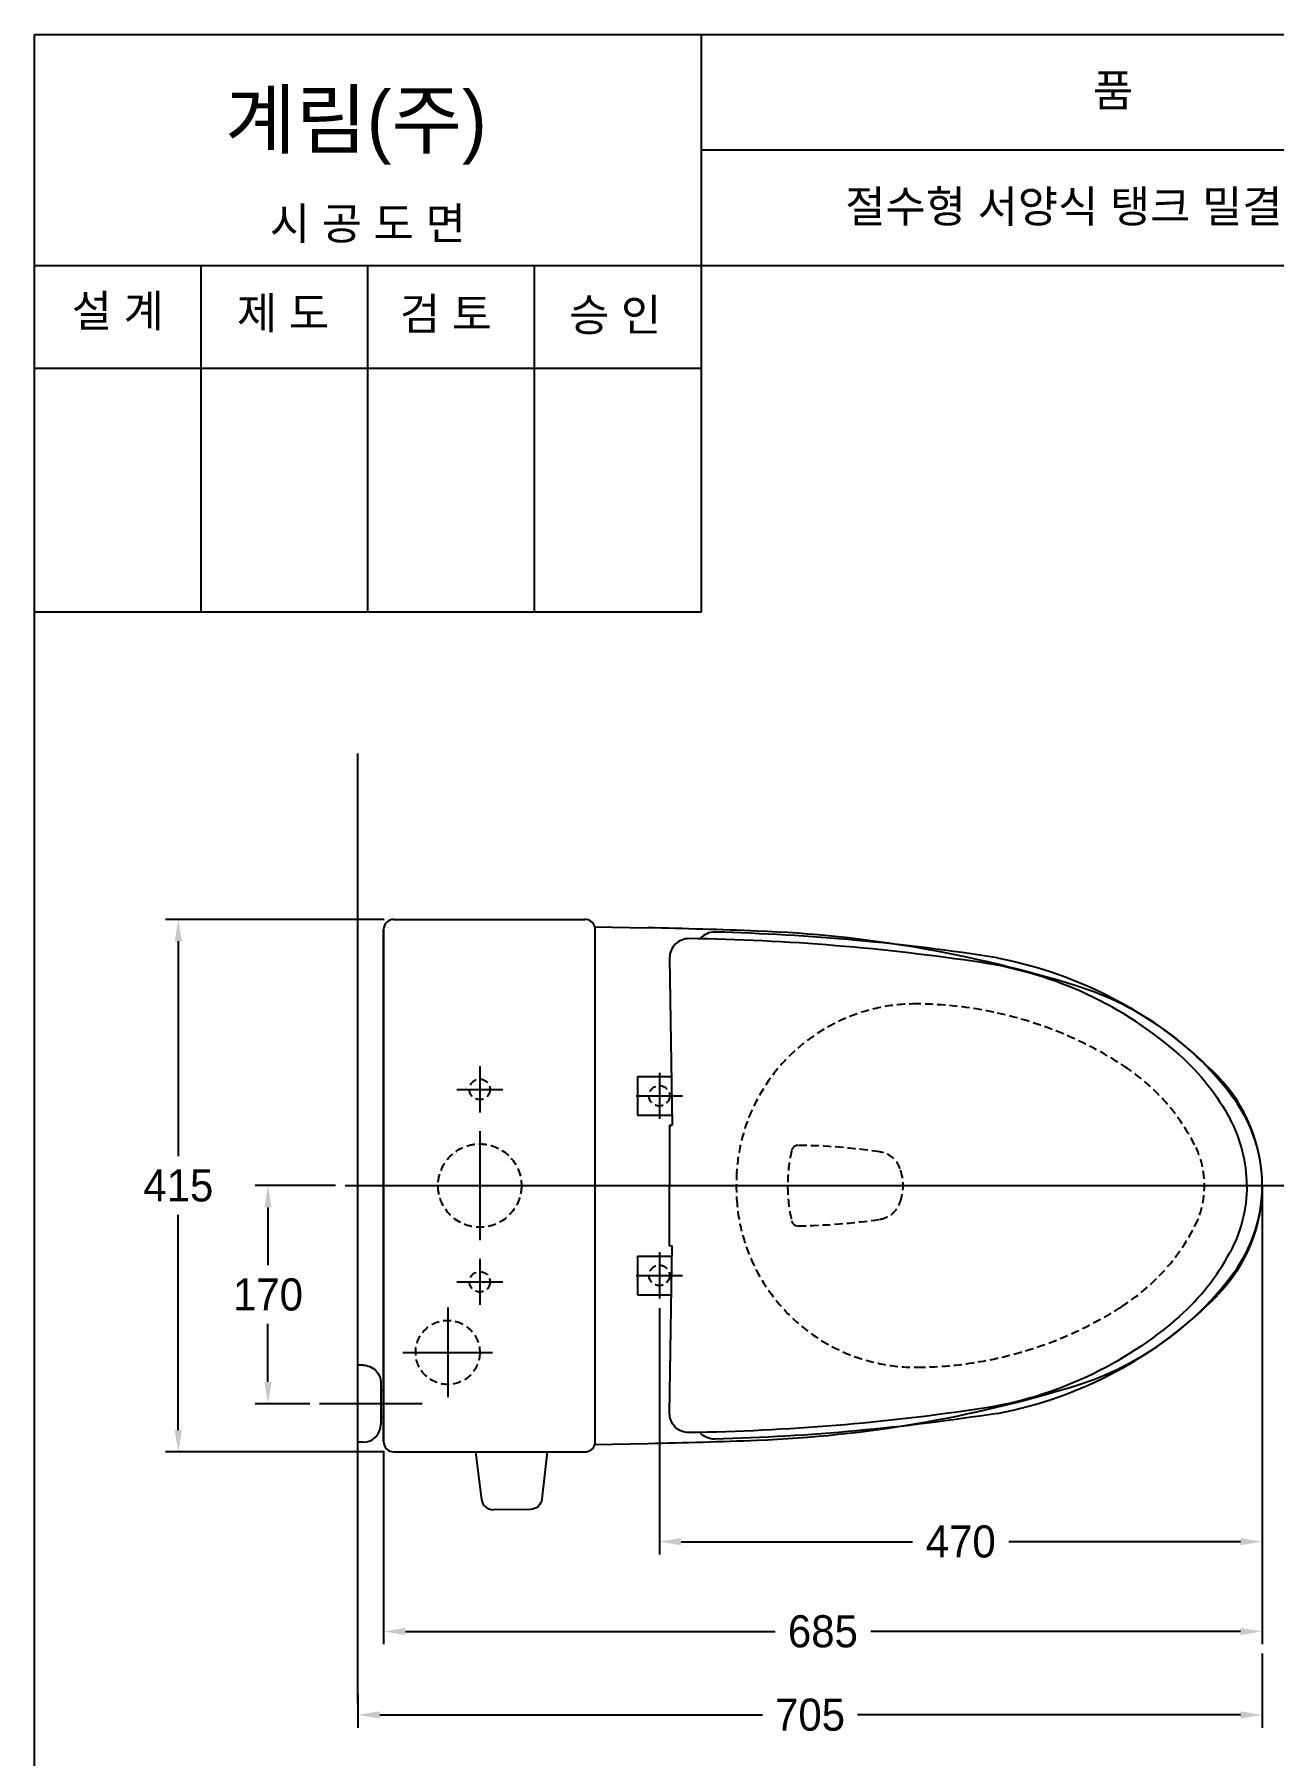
# Model space of a CAD drawing. Header units: millimetres. Extents: x 0 to 1800, y -67 to 2530.
# Drawn here: x 0 to 966, y 1189 to 2530 of the extents above; entities that cross this region are included whole.
import ezdxf
from ezdxf.enums import TextEntityAlignment as Align
from ezdxf.lldxf.tags import DXFTag

# ---------------------------------------------------------------- set-up
doc = ezdxf.new("R2010")
doc.units = ezdxf.units.MM
doc.linetypes.add('DASHED2', pattern=[9.525, 6.35, -3.175])
for name, color, linetype in [('TEXT', 7, 'Continuous'), ('내부선 및 부속', 4, 'Continuous'), ('도각라인', 255, 'Continuous'), ('외형선', 3, 'Continuous'), ('점선', 6, 'DASHED2'), ('중심선', 1, 'DASHED'), ('치수선', 7, 'Continuous')]:
    doc.layers.add(name, color=color, linetype=linetype)
doc.styles.add('____', font='')
doc.styles.add('타이틀', font='H2GTRM.TTF', dxfattribs={"height": 25})
doc.styles.get('____').set_extended_font_data('굴림')
tags = doc.linetypes.add('DASHDOT', pattern=[70, 31, -13, 13, -13]).pattern_tags.tags
tags[10:11] = [DXFTag(74, 4), DXFTag(75, 0), DXFTag(340, '0'), DXFTag(46, 0.0), DXFTag(50, 0.0), DXFTag(44, 0.0), DXFTag(45, 0.0)]
tags[8:9] = [DXFTag(74, 4), DXFTag(75, 0), DXFTag(340, '0'), DXFTag(46, 0.0), DXFTag(50, 0.0), DXFTag(44, 0.0), DXFTag(45, 0.0)]
tags[6:7] = [DXFTag(74, 4), DXFTag(75, 0), DXFTag(340, '0'), DXFTag(46, 0.0), DXFTag(50, 0.0), DXFTag(44, 0.0), DXFTag(45, 0.0)]
tags[4:5] = [DXFTag(74, 4), DXFTag(75, 0), DXFTag(340, '0'), DXFTag(46, 0.0), DXFTag(50, 0.0), DXFTag(44, 0.0), DXFTag(45, 0.0)]
tags = doc.linetypes.add('DASHED', pattern=[25.72, 12.86, -12.86]).pattern_tags.tags
tags[6:7] = [DXFTag(74, 4), DXFTag(75, 0), DXFTag(340, '0'), DXFTag(46, 0.0), DXFTag(50, 0.0), DXFTag(44, 0.0), DXFTag(45, 0.0)]
tags[4:5] = [DXFTag(74, 4), DXFTag(75, 0), DXFTag(340, '0'), DXFTag(46, 0.0), DXFTag(50, 0.0), DXFTag(44, 0.0), DXFTag(45, 0.0)]
doc.dimstyles.new('MSADIM', dxfattribs={"dimtxt": 33, "dimasz": 17, "dimexe": 10, "dimexo": 7.5, "dimgap": 10, "dimtad": 0, "dimtih": 1, "dimtoh": 1, "dimdec": 0, "dimzin": 1, "dimdsep": 46, "dimtxsty": '____', "dimcen": 11.25, "dimadec": 0, "dimazin": 0, "dimtfac": 1, "dimtdec": 0, "dimtix": 1, "dimtmove": 0, "dimatfit": 3, "dimfxl": 1, "dimtolj": 1, "dimtzin": 1, "dimarcsym": 0})

# ---------------------------------------------------------------- blocks, each defined once
blk = doc.blocks.new('*D10')
at = {"layer": '치수선', "color": 0, "linetype": 'Continuous', "lineweight": -2, "transparency": 16777216}
for p, q in [((272.7, 1840.3), (102.2, 1840.3)), ((112.2, 1823.3), (112.2, 1655.7)), ((112.2, 1442.3), (112.2, 1610)), ((272.7, 1425.3), (102.2, 1425.3))]:
    blk.add_line(p, q, dxfattribs=at)
at = {"layer": '치수선', "color": 0, "linetype": 'Continuous', "transparency": 16777216}
for points in [[(109.3, 1823.3), (115, 1823.3), (112.2, 1840.3)], [(109.3, 1442.3), (115, 1442.3), (112.2, 1425.3)]]:
    blk.add_solid(points, dxfattribs=at)
at = {"layer": '치수선', "color": 0, "linetype": 'Continuous', "transparency": 16777216, "insert": (112.2, 1632.8), "char_height": 25, "attachment_point": 5, "style": '____'}
blk.add_mtext('\\A1;415', dxfattribs=at)
blk = doc.blocks.new('*D11')
at = {"layer": '치수선', "color": 0, "linetype": 'Continuous', "lineweight": -2, "transparency": 16777216}
for p, q in [((957.2, 1625.3), (957.2, 1345.3)), ((487.2, 1537.3), (487.2, 1345.3)), ((504.2, 1355.3), (684.5, 1355.3)), ((940.2, 1355.3), (759.8, 1355.3))]:
    blk.add_line(p, q, dxfattribs=at)
at = {"layer": '치수선', "color": 0, "linetype": 'Continuous', "transparency": 16777216}
for points in [[(504.2, 1358.1), (504.2, 1352.5), (487.2, 1355.3)], [(940.2, 1358.1), (940.2, 1352.5), (957.2, 1355.3)]]:
    blk.add_solid(points, dxfattribs=at)
at = {"layer": '치수선', "color": 0, "linetype": 'Continuous', "transparency": 16777216, "insert": (722.2, 1355.3), "char_height": 25, "attachment_point": 5, "style": '____'}
blk.add_mtext('\\A1;470', dxfattribs=at)
blk = doc.blocks.new('*D12')
at = {"layer": '치수선', "color": 0, "linetype": 'Continuous', "lineweight": -2, "transparency": 16777216}
for p, q in [((957.2, 1625.3), (957.2, 1275.3)), ((272.2, 1425.8), (272.2, 1275.3)), ((289.2, 1285.3), (577.4, 1285.3)), ((940.2, 1285.3), (652, 1285.3))]:
    blk.add_line(p, q, dxfattribs=at)
at = {"layer": '치수선', "color": 0, "linetype": 'Continuous', "transparency": 16777216}
for points in [[(289.2, 1288.1), (289.2, 1282.5), (272.2, 1285.3)], [(940.2, 1288.1), (940.2, 1282.5), (957.2, 1285.3)]]:
    blk.add_solid(points, dxfattribs=at)
at = {"layer": '치수선', "color": 0, "linetype": 'Continuous', "transparency": 16777216, "insert": (614.7, 1285.3), "char_height": 25, "attachment_point": 5, "style": '____'}
blk.add_mtext('\\A1;685', dxfattribs=at)
blk = doc.blocks.new('*D4')
at = {"layer": '치수선', "color": 0, "linetype": 'Continuous', "lineweight": -2, "transparency": 16777216}
for p, q in [((234.7, 1632.8), (172.1, 1632.8)), ((182.1, 1615.8), (182.1, 1570.7)), ((182.1, 1479.8), (182.1, 1525)), ((214.7, 1462.8), (172.1, 1462.8))]:
    blk.add_line(p, q, dxfattribs=at)
at = {"layer": '치수선', "color": 0, "linetype": 'Continuous', "transparency": 16777216}
for points in [[(179.3, 1615.8), (184.9, 1615.8), (182.1, 1632.8)], [(179.3, 1479.8), (184.9, 1479.8), (182.1, 1462.8)]]:
    blk.add_solid(points, dxfattribs=at)
at = {"layer": '치수선', "color": 0, "linetype": 'Continuous', "transparency": 16777216, "insert": (182.1, 1547.8), "char_height": 25, "attachment_point": 5, "style": '____'}
blk.add_mtext('\\A1;170', dxfattribs=at)
blk = doc.blocks.new('*D6')
at = {"layer": '치수선', "color": 0, "linetype": 'Continuous', "lineweight": -2, "transparency": 16777216}
for p, q in [((957.2, 1268.2), (957.2, 1210.3)), ((252.2, 1236.4), (252.2, 1210.3)), ((269.2, 1220.3), (567.5, 1220.3)), ((940.2, 1220.3), (641.8, 1220.3))]:
    blk.add_line(p, q, dxfattribs=at)
at = {"layer": '치수선', "color": 0, "linetype": 'Continuous', "transparency": 16777216}
for points in [[(269.2, 1223.1), (269.2, 1217.5), (252.2, 1220.3)], [(940.2, 1223.1), (940.2, 1217.5), (957.2, 1220.3)]]:
    blk.add_solid(points, dxfattribs=at)
at = {"layer": '치수선', "color": 0, "linetype": 'Continuous', "transparency": 16777216, "insert": (604.7, 1220.3), "char_height": 25, "attachment_point": 5, "style": '____'}
blk.add_mtext('\\A1;705', dxfattribs=at)

msp = doc.modelspace()

# ---------------------------------------------------------------- linework, layer by layer
at = {"layer": '내부선 및 부속'}
msp.add_line((437.2, 1433.3), (437.2, 1832.3), dxfattribs=at)
at = {"layer": '내부선 및 부속', "linetype": 'Continuous'}
for p, q in [((495.2, 1810.1), (497.2, 1679.8)), ((470.2, 1717.8), (470.2, 1687.8)), ((470.2, 1717.8), (496.6, 1717.8)), ((470.2, 1687.8), (497, 1687.8)), ((495.2, 1679.8), (497.2, 1679.8)), ((495.2, 1679.8), (495.2, 1632.8)), ((495.2, 1585.8), (495.2, 1632.8)), ((495.2, 1585.8), (497.2, 1585.8)), ((495.2, 1455.5), (497.2, 1585.8)), ((470.2, 1577.8), (470.2, 1547.8)), ((470.2, 1577.8), (497, 1577.8)), ((470.2, 1547.8), (496.6, 1547.8)), ((256.2, 1492.8), (252.2, 1492.8)), ((270.2, 1478.8), (270.2, 1446.8)), ((272.2, 1473.1), (270.2, 1473.1)), ((272.2, 1452.6), (270.2, 1452.6)), ((256.2, 1432.8), (252.2, 1432.8)), ((343.8, 1425.3), (348.6, 1388)), ((399.8, 1425.3), (395.6, 1388.4)), ((386.7, 1380.4), (357.6, 1380.2))]:
    msp.add_line(p, q, dxfattribs=at)
at = {"layer": '내부선 및 부속', "linetype": 'Continuous', "flags": 128}
for points in [[(750.7, 1810.3, -0.153281), (922.5, 1718)], [(892.6, 1734.7, -0.089429), (932.2, 1684.6)], [(957.2, 1632.8, -0.195798), (922.5, 1547.6)], [(945.2, 1632.8, -0.12324), (932.2, 1581)], [(892.6, 1530.9, -0.144538), (738.6, 1459.1)], [(256.2, 1492.8, -0.414214), (270.2, 1478.8)], [(510.4, 1440.3, -0.418484), (495.2, 1455.3)], [(738.6, 1459.1, -0.033715), (510.4, 1440.3)], [(750.7, 1455.3, -0.032318), (530.6, 1435.2)], [(530.6, 1435.2, -0.225843), (518.8, 1440.4)], [(395.6, 1388.4, -0.379025), (386.7, 1380.4)]]:
    msp.add_lwpolyline(points, format="xyb", dxfattribs=at)
at = {"layer": '내부선 및 부속'}
for centre, start, end in [((429.2, 1832.3), 0, 16.0082), ((429.2, 1433.3), 343.9918, 0)]:
    msp.add_arc(centre, 8, start, end, dxfattribs=at)
at = {"layer": '내부선 및 부속', "linetype": 'Continuous'}
for centre, radius, start, end in [((510.2, 1810.3), 15, 89.1659, 180), ((485.6, 125.5), 1700, 81.4419, 89.1659), ((530.2, 1815.4), 15, 88.4964, 139.4017), ((485.6, 119), 1712, 81.0921, 88.4964), ((694, 1509.9), 300, 48.5441, 81.4419), ((835.2, 1632.8), 122, 0, 44.3131), ((835.2, 1632.8), 110, 0, 28.1029), ((773.4, 1665.8), 180, 311.4559, 331.8971), ((689.6, 1774.9), 325.5, 280.8287, 315.6869), ((256.2, 1446.8), 14, 270, 360), ((357.6, 1389.2), 9, 187.4205, 270.4523)]:
    msp.add_arc(centre, radius, start, end, dxfattribs=at)
at = {"layer": '도각라인', "color": 7}
for p, q in [((0, 2530), (1800, 2530)), ((0, 0), (0, 2530)), ((520, 2080), (520, 2530)), ((520, 2440), (1800, 2440)), ((0, 2350), (1800, 2350)), ((130, 2080), (130, 2350)), ((260, 2080), (260, 2350)), ((390, 2080), (390, 2350)), ((0, 2270), (520, 2270)), ((0, 2080), (520, 2080))]:
    msp.add_line(p, q, dxfattribs=at)
at = {"layer": '외형선', "linetype": 'Continuous'}
msp.add_line((252.2, 1229.4), (252.2, 1969.7), dxfattribs=at)
at = {"layer": '외형선'}
for p, q in [((280.2, 1840.3), (429.2, 1840.3)), ((272.2, 1832.7), (272.2, 1432.9)), ((272.2, 1433.3), (272.2, 1832.3)), ((436.9, 1834.5), (478.3, 1833.7)), ((280.2, 1425.3), (429.2, 1425.3)), ((436.9, 1431.1), (478.3, 1431.9))]:
    msp.add_line(p, q, dxfattribs=at)
for centre, radius, start, end in [((280.2, 1832.3), 8, 90, 180), ((429.2, 1832.3), 8, 16.0082, 90), ((387.9, -2685.4), 4520, 87.7711, 88.8542), ((526.1, 866.9), 965, 72.7577, 87.7711), ((741, 1559.3), 240, 36.0092, 72.7577), ((712.2, 1632.8), 165, 34.9135, 34.9164), ((842.2, 1632.8), 115, 323.9908, 36.0092), ((741, 1706.3), 240, 287.2423, 323.9908), ((526.1, 2398.7), 965, 272.2289, 287.2423), ((280.2, 1433.3), 8, 180, 270), ((429.2, 1433.3), 8, 270, 343.9918), ((387.9, 5951), 4520, 271.1458, 272.2289)]:
    msp.add_arc(centre, radius, start, end, dxfattribs=at)
at = {"layer": '점선'}
for centre, radius in [((347.2, 1707.8), 8), ((487.2, 1702.8), 8), ((347.2, 1632.8), 32.5), ((487.2, 1562.8), 8), ((347.2, 1557.8), 8), ((322.2, 1502.8), 25)]:
    msp.add_circle(centre, radius, dxfattribs=at)
for centre, radius, start, end in [((687.2, 1634.4), 140, 89.5637, 176.3387), ((686, 1474.4), 300, 56.2719, 89.5637), ((761.9, 1592), 160, 26.946, 57.6849), ((595.2, 1659.1), 5, 89.2448, 166.7617), ((589, 1184.2), 480, 81.6078, 89.2448), ((842.2, 1632.8), 70, 333.054, 26.946), ((707.2, 1632.8), 120, 166.7617, 193.2383), ((656.1, 1639.3), 20, 18.8167, 81.6078), ((712.2, 1632.8), 165, 176.3387, 183.6613), ((637.2, 1632.8), 40, 341.1833, 18.8167), ((687.2, 1631.2), 140, 183.6613, 270.4363), ((656.1, 1626.4), 20, 278.3922, 341.1833), ((595.2, 1606.5), 5, 193.2383, 270.7552), ((589, 2081.4), 480, 270.7552, 278.3922), ((761.9, 1673.6), 160, 302.3151, 333.054), ((686, 1791.2), 300, 270.4363, 303.7281)]:
    msp.add_arc(centre, radius, start, end, dxfattribs=at)
at = {"layer": '중심선', "linetype": 'DASHDOT'}
for p, q in [((347.2, 1725.8), (347.2, 1689.8)), ((487.2, 1720.8), (487.2, 1684.8)), ((329.2, 1707.8), (365.2, 1707.8)), ((469.2, 1702.8), (505.2, 1702.8)), ((347.2, 1675.3), (347.2, 1590.3)), ((242.2, 1632.8), (987.2, 1632.8)), ((347.2, 1575.8), (347.2, 1539.8)), ((487.2, 1580.8), (487.2, 1544.8)), ((329.2, 1557.8), (365.2, 1557.8)), ((469.2, 1562.8), (505.2, 1562.8)), ((322.2, 1537.8), (322.2, 1467.8)), ((287.2, 1502.8), (357.2, 1502.8)), ((302.2, 1462.8), (222.2, 1462.8))]:
    msp.add_line(p, q, dxfattribs=at)

# ---------------------------------------------------------------- texts
at = {"layer": 'TEXT', "style": '타이틀'}
for s, p in [('품             명', (915.7, 2486.4)), ('절수형 서양식 탱크 밀결형 사이펀 변기', (905.8, 2396)), ('시 공 도 면', (259.9, 2382.7)), ('설 계', (65, 2314.6)), ('제 도', (193.8, 2312.9)), ('검 토', (320.8, 2312.3)), ('승 인', (452.7, 2311.4))]:
    msp.add_text(s, height=25, dxfattribs=at).set_placement(p, align=Align.MIDDLE_CENTER)
msp.add_text('계림(주)', height=44, dxfattribs=at).set_placement((148.7, 2441.8))

# ---------------------------------------------------------------- dimensions: what is measured, and where the dimension line sits
at = {"layer": '치수선', "linetype": 'Continuous'}
dim = msp.add_linear_dim(base=(112.2, 1840.3), p1=(280.2, 1425.3), p2=(280.2, 1840.3), angle=90, dimstyle='MSADIM', override={"dimtxt": 25}, dxfattribs=at)
dim.commit()
dim.dimension.update_dxf_attribs({"geometry": '*D10', "text_midpoint": (112.2, 1632.8)})
dim = msp.add_linear_dim(base=(182.1, 1462.8), p1=(242.2, 1632.8), p2=(222.2, 1462.8), angle=90, dimstyle='MSADIM', override={"dimtxt": 25}, dxfattribs=at)
dim.commit()
dim.dimension.update_dxf_attribs({"geometry": '*D4', "text_midpoint": (182.1, 1547.8), "dimtype": 160})
for base, p1, p2, picture, middle in [((272.2, 1285.3), (957.2, 1632.8), (272.2, 1433.3), '*D12', (614.7, 1285.3)), ((487.2, 1355.3), (957.2, 1632.8), (487.2, 1544.8), '*D11', (722.2, 1355.3)), ((252.2, 1220.3), (957.2, 1275.7), (252.2, 1243.9), '*D6', (604.7, 1220.3))]:
    dim = msp.add_linear_dim(base=base, p1=p1, p2=p2, dimstyle='MSADIM', override={"dimtxt": 25}, dxfattribs=at)
    dim.commit()
    dim.dimension.update_dxf_attribs({"geometry": picture, "text_midpoint": middle})

doc.saveas('drawing.dxf')
